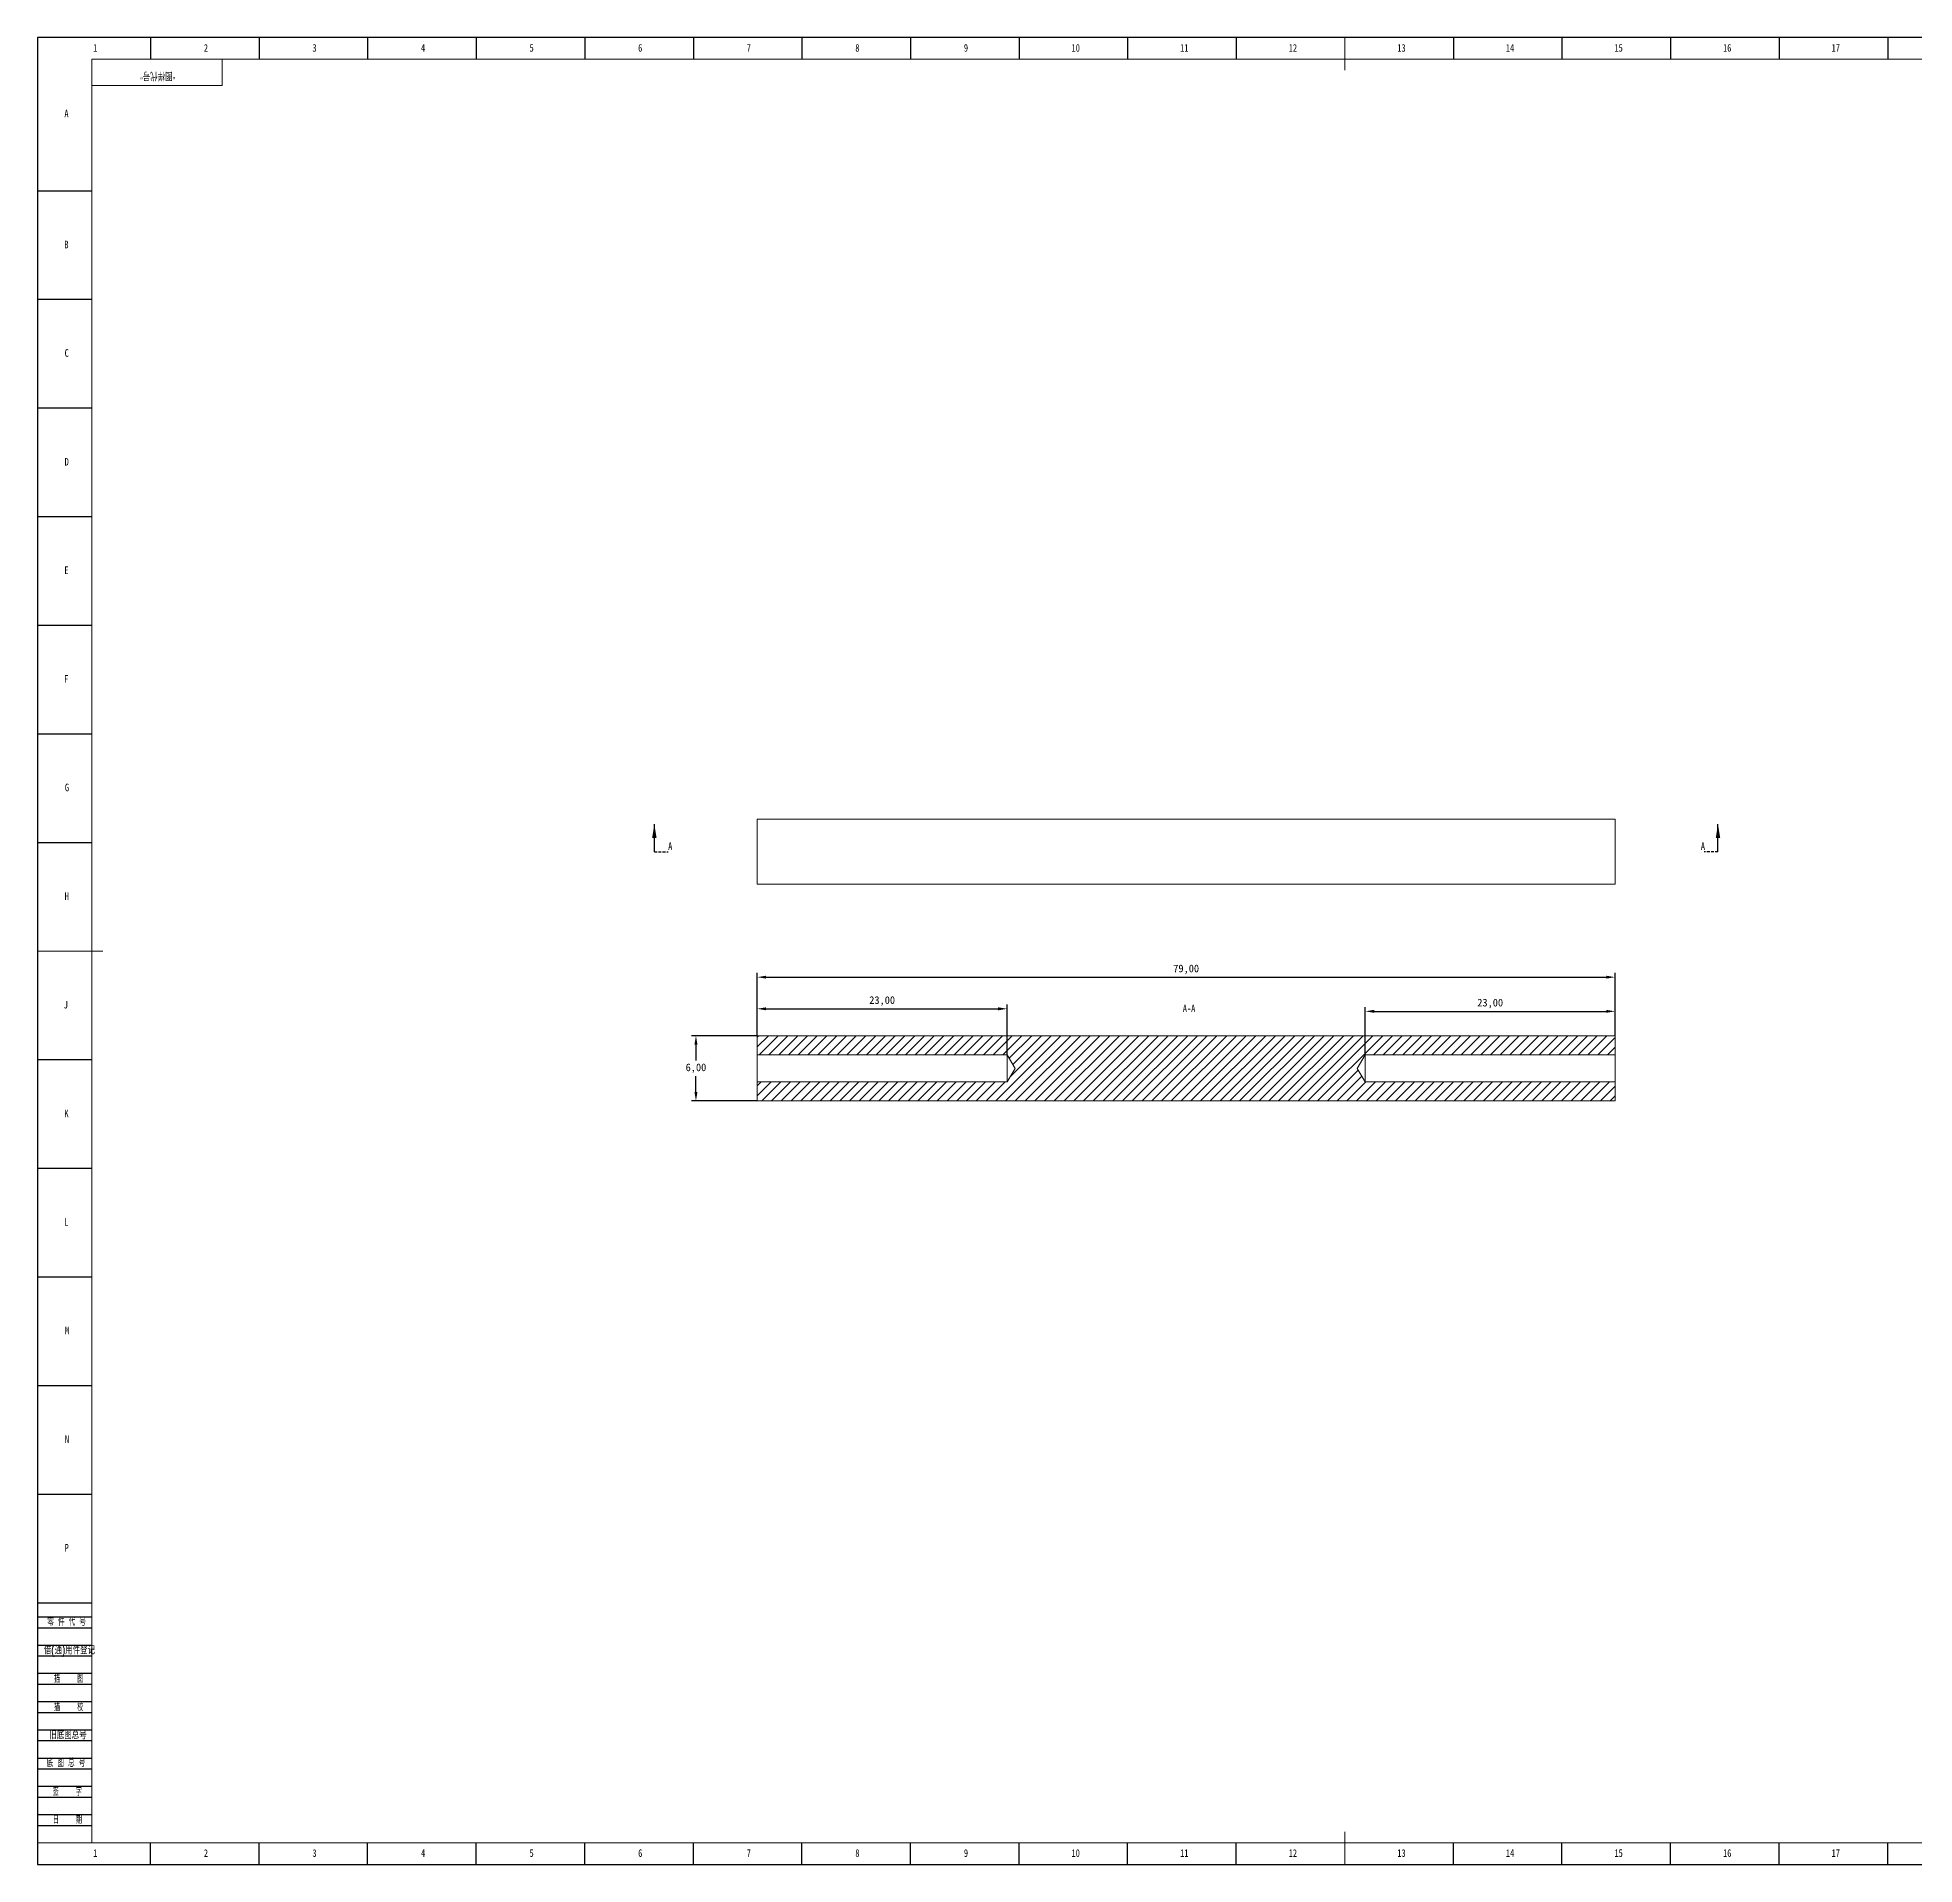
# Model space of a CAD drawing. Header units: millimetres. Extents: x 0 to 1713, y 0 to 841.
# Drawn here: x 0 to 864, y 0 to 841 of the extents above; entities that cross this region are included whole.
import ezdxf

# ---------------------------------------------------------------- set-up
doc = ezdxf.new("R2010")
doc.units = ezdxf.units.MM
doc.header["$PDSIZE"] = -1
doc.linetypes.add('HIDDEN', pattern=[1.905, 1.27, -0.635])
for name, color, linetype in [('10', 7, 'Continuous'), ('5', 7, 'Continuous'), ('9', 7, 'Continuous'), ('SLD-0', 7, 'Continuous')]:
    doc.layers.add(name, color=color, linetype=linetype)
doc.styles.add('SLDTEXTSTYLE0', font='TXT', dxfattribs={"width": 0.7, "bigfont": 'bigfont'})
doc.styles.add('SLDTEXTSTYLE2', font='TXT', dxfattribs={"width": 0.614286, "bigfont": 'bigfont'})
doc.styles.add('SLDTEXTSTYLE4', font='TXT', dxfattribs={"width": 0.566667, "bigfont": 'bigfont'})
doc.styles.add('SLDTEXTSTYLE5', font='TXT', dxfattribs={"width": 0.7})
doc.dimstyles.new('ISO-25', dxfattribs={"dimtxt": 2.5, "dimasz": 2.5, "dimexe": 1.25, "dimexo": 0.625, "dimtad": 1, "dimtxsty": 'Standard', "dimcen": 2.5, "dimadec": 0, "dimazin": 0, "dimtfac": 1, "dimtmove": 0, "dimatfit": 3, "dimfxl": 1, "dimarcsym": 0})

# ---------------------------------------------------------------- blocks, each defined once
blk = doc.blocks.new('*D27')
at = {"color": 0, "lineweight": -2, "transparency": 16777216}
for p, q in [((331.44, 381.48), (301.2, 381.48)), ((303.2, 377.4), (303.2, 370.05)), ((303.2, 355.56), (303.2, 362.92)), ((331.44, 351.48), (301.2, 351.48))]:
    blk.add_line(p, q, dxfattribs=at)
at = {"color": 0, "transparency": 16777216}
for points in [[(302.52, 377.4), (303.88, 377.4), (303.2, 381.48)], [(302.52, 355.56), (303.88, 355.56), (303.2, 351.48)]]:
    blk.add_solid(points, dxfattribs=at)
at = {"layer": 'Defpoints', "color": 0, "transparency": 16777216}
for p in [(303.2, 381.48), (331.44, 381.48), (331.44, 351.48)]:
    blk.add_point(p, dxfattribs=at)
at = {"color": 0, "transparency": 16777216, "insert": (303.2, 366.48), "char_height": 3.5, "attachment_point": 5}
blk.add_mtext('6,00', dxfattribs=at)
blk = doc.blocks.new('*D28')
at = {"color": 0, "lineweight": -2, "transparency": 16777216}
for p, q in [((331.44, 381.48), (331.44, 410.46)), ((335.52, 408.46), (722.36, 408.46)), ((726.44, 381.48), (726.44, 410.46))]:
    blk.add_line(p, q, dxfattribs=at)
at = {"color": 0, "transparency": 16777216}
for points in [[(335.52, 409.14), (335.52, 407.78), (331.44, 408.46)], [(722.36, 409.14), (722.36, 407.78), (726.44, 408.46)]]:
    blk.add_solid(points, dxfattribs=at)
at = {"layer": 'Defpoints', "color": 0, "transparency": 16777216}
for p in [(726.44, 408.46), (331.44, 381.48), (726.44, 381.48)]:
    blk.add_point(p, dxfattribs=at)
at = {"color": 0, "transparency": 16777216, "insert": (528.94, 412.02), "char_height": 3.5, "attachment_point": 5}
blk.add_mtext('79,00', dxfattribs=at)
blk = doc.blocks.new('*D29')
at = {"color": 0, "lineweight": -2, "transparency": 16777216}
for p, q in [((331.44, 381.48), (331.44, 395.89)), ((335.52, 393.89), (442.36, 393.89)), ((446.44, 372.73), (446.44, 395.89))]:
    blk.add_line(p, q, dxfattribs=at)
at = {"color": 0, "transparency": 16777216}
for points in [[(335.52, 394.57), (335.52, 393.21), (331.44, 393.89)], [(442.36, 394.57), (442.36, 393.21), (446.44, 393.89)]]:
    blk.add_solid(points, dxfattribs=at)
at = {"layer": 'Defpoints', "color": 0, "transparency": 16777216}
for p in [(446.44, 393.89), (331.44, 381.48), (446.44, 372.73)]:
    blk.add_point(p, dxfattribs=at)
at = {"color": 0, "transparency": 16777216, "insert": (388.94, 397.45), "char_height": 3.5, "attachment_point": 5}
blk.add_mtext('23,00', dxfattribs=at)
blk = doc.blocks.new('*D30')
at = {"color": 0, "lineweight": -2, "transparency": 16777216}
for p, q in [((611.44, 372.73), (611.44, 394.72)), ((615.52, 392.72), (722.36, 392.72)), ((726.44, 381.48), (726.44, 394.72))]:
    blk.add_line(p, q, dxfattribs=at)
at = {"color": 0, "transparency": 16777216}
for points in [[(615.52, 393.4), (615.52, 392.04), (611.44, 392.72)], [(722.36, 393.4), (722.36, 392.04), (726.44, 392.72)]]:
    blk.add_solid(points, dxfattribs=at)
at = {"layer": 'Defpoints', "color": 0, "transparency": 16777216}
for p in [(726.44, 392.72), (726.44, 381.48), (611.44, 372.73)]:
    blk.add_point(p, dxfattribs=at)
at = {"color": 0, "transparency": 16777216, "insert": (668.94, 396.28), "char_height": 3.5, "attachment_point": 5}
blk.add_mtext('23,00', dxfattribs=at)

msp = doc.modelspace()

# ---------------------------------------------------------------- hatches: boundary and pattern name
at = {"linetype": 'Continuous', "lineweight": 0}
h = msp.add_hatch(dxfattribs=at)
h.set_pattern_fill('ANSI31', angle=3e-322, style=0)
h.paths.add_polyline_path([(331.44, 360.232), (331.44, 351.482), (726.44, 351.482), (726.44, 360.232), (611.44, 360.232), (607.685, 366.482), (611.44, 372.732), (726.44, 372.732), (726.44, 381.482), (331.44, 381.482), (331.44, 372.732), (446.44, 372.732), (450.195, 366.482), (446.44, 360.232)], flags=0)

# ---------------------------------------------------------------- linework, layer by layer
at = {"color": 7, "linetype": 'Continuous', "lineweight": 30}
for p, q in [((284.04, 466.207), (284.04, 478.907)), ((773.84, 466.207), (773.84, 478.907))]:
    msp.add_line(p, q, dxfattribs=at)
at = {"color": 7, "linetype": 'Continuous', "lineweight": 15}
for p, q in [((726.44, 481.207), (331.44, 481.207)), ((331.44, 481.207), (331.44, 451.207)), ((726.44, 451.207), (726.44, 481.207)), ((331.44, 451.207), (726.44, 451.207)), ((331.44, 372.732), (331.44, 381.482)), ((331.44, 381.482), (726.44, 381.482)), ((726.44, 372.732), (726.44, 381.482)), ((331.44, 372.732), (446.44, 372.732)), ((331.44, 360.232), (331.44, 372.732)), ((446.44, 372.732), (450.195, 366.482)), ((446.44, 372.732), (446.44, 360.232)), ((607.685, 366.482), (611.44, 372.732)), ((611.44, 372.732), (726.44, 372.732)), ((611.44, 360.232), (611.44, 372.732)), ((726.44, 360.232), (726.44, 372.732)), ((450.195, 366.482), (446.44, 360.232)), ((611.44, 360.232), (607.685, 366.482)), ((446.44, 360.232), (331.44, 360.232)), ((331.44, 351.482), (331.44, 360.232)), ((726.44, 360.232), (611.44, 360.232)), ((726.44, 351.482), (726.44, 360.232)), ((726.44, 351.482), (331.44, 351.482))]:
    msp.add_line(p, q, dxfattribs=at)
at = {"color": 7, "linetype": 'HIDDEN', "lineweight": 30}
for p, q in [((284.04, 466.207), (290.39, 466.207)), ((773.84, 466.207), (767.49, 466.207))]:
    msp.add_line(p, q, dxfattribs=at)
at = {"color": 7, "linetype": 'Continuous', "lineweight": 30}
for points in [[(284.04, 478.907), (283.024, 472.557), (285.056, 472.557)], [(773.84, 478.907), (772.824, 472.557), (774.856, 472.557)]]:
    msp.add_solid(points, dxfattribs=at)
at = {"layer": '5', "color": 7}
for p, q in [((1189, 841), (0, 841)), ((0, 841), (0, 0)), ((0, 114), (25, 114)), ((0, 109), (25, 109)), ((0, 101), (25, 101)), ((0, 96), (25, 96)), ((0, 88), (25, 88)), ((0, 83), (25, 83)), ((0, 75), (25, 75)), ((0, 70), (25, 70)), ((0, 62), (25, 62)), ((0, 57), (25, 57)), ((0, 49), (25, 49)), ((0, 44), (25, 44)), ((0, 36), (25, 36)), ((0, 31), (25, 31)), ((0, 23), (25, 23)), ((0, 18), (25, 18)), ((0, 0), (1189, 0))]:
    msp.add_line(p, q, dxfattribs=at)
at = {"layer": '5'}
for p, q in [((52, 841), (52, 831.05)), ((102, 841), (102, 831.05)), ((152, 841), (152, 831.05)), ((202, 841), (202, 831.05)), ((252, 841), (252, 831.05)), ((302, 841), (302, 831.05)), ((352, 841), (352, 831.05)), ((402, 841), (402, 831.05)), ((452, 841), (452, 831.05)), ((502, 841), (502, 831.05)), ((552, 841), (552, 831.05)), ((652, 841), (652, 831.05)), ((702, 841), (702, 831.05)), ((752, 841), (752, 831.05)), ((802, 841), (802, 831.05)), ((852, 841), (852, 831.05)), ((0, 770.5), (25, 770.5)), ((0, 720.5), (25, 720.5)), ((0, 670.5), (25, 670.5)), ((0, 620.5), (25, 620.5)), ((0, 570.5), (25, 570.5)), ((0, 520.5), (25, 520.5)), ((0, 470.5), (25, 470.5)), ((0, 370.5), (25, 370.5)), ((0, 320.5), (25, 320.5)), ((0, 270.5), (25, 270.5)), ((0, 220.5), (25, 220.5)), ((0, 170.5), (25, 170.5)), ((0, 120.5), (25, 120.5)), ((52, 0), (52, 10)), ((102, 0), (102, 10)), ((152, 0), (152, 10)), ((202, 0), (202, 10)), ((252, 0), (252, 10)), ((302, 0), (302, 10)), ((352, 0), (352, 10)), ((402, 0), (402, 10)), ((452, 0), (452, 10)), ((502, 0), (502, 10)), ((552, 0), (552, 10)), ((652, 0), (652, 10)), ((702, 0), (702, 10)), ((752, 0), (752, 10)), ((802, 0), (802, 10)), ((852, 0), (852, 10))]:
    msp.add_line(p, q, dxfattribs=at)
at = {"layer": '5', "lineweight": 15}
for p, q in [((602, 841), (602, 826)), ((0, 420.5), (30, 420.5)), ((602, 0), (602, 15))]:
    msp.add_line(p, q, dxfattribs=at)
at = {"layer": '5', "color": 7, "lineweight": 15}
for p, q in [((1179, 831.05), (25, 831.05)), ((25, 831.05), (25, 10)), ((85, 819), (85, 831)), ((25, 819), (85, 819)), ((0, 10), (1179, 10))]:
    msp.add_line(p, q, dxfattribs=at)

# ---------------------------------------------------------------- texts
at = {"color": 7, "linetype": 'Continuous', "char_height": 3.5, "attachment_point": 1, "style": 'SLDTEXTSTYLE5'}
for insert in [(290.39, 470.547), (765.957, 470.547)]:
    msp.add_mtext('A', dxfattribs=dict(at, insert=insert))
at = {"layer": '10', "char_height": 3.5, "attachment_point": 2, "style": 'SLDTEXTSTYLE5'}
for s, insert in [('1', (26.544, 837.988)), ('2', (77.544, 837.988)), ('3', (127.544, 837.988)), ('4', (177.544, 837.988)), ('5', (227.544, 837.988)), ('6', (277.547, 837.988)), ('7', (327.547, 837.988)), ('8', (377.547, 837.988)), ('9', (427.547, 837.988)), ('10', (478.089, 837.988)), ('11', (528.089, 837.988)), ('12', (578.089, 837.988)), ('13', (628.089, 837.988)), ('14', (678.089, 837.988)), ('15', (728.089, 837.988)), ('16', (778.091, 837.988)), ('17', (828.091, 837.988)), ('A', (13.32, 807.738)), ('B', (13.32, 747.488)), ('C', (13.427, 697.541)), ('D', (13.43, 647.488)), ('E', (13.318, 597.541)), ('F', (13.224, 547.488)), ('G', (13.539, 497.541)), ('H', (13.43, 447.488)), ('J', (13.015, 397.541)), ('A-A', (530.267, 395.869)), ('K', (13.32, 347.488)), ('L', (13.181, 297.541)), ('M', (13.597, 247.488)), ('N', (13.549, 197.541)), ('P', (13.444, 147.488)), ('1', (26.544, 6.988)), ('2', (77.544, 6.988)), ('3', (127.544, 6.988)), ('4', (177.544, 6.988)), ('5', (227.544, 6.988)), ('6', (277.547, 6.988)), ('7', (327.547, 6.988)), ('8', (377.547, 6.988)), ('9', (427.547, 6.988)), ('10', (478.089, 6.988)), ('11', (528.089, 6.988)), ('12', (578.089, 6.988)), ('13', (628.089, 6.988)), ('14', (678.089, 6.988)), ('15', (728.089, 6.988)), ('16', (778.091, 6.988)), ('17', (828.091, 6.988))]:
    msp.add_mtext(s, dxfattribs=dict(at, insert=insert))
at = {"layer": '9', "color": 7, "char_height": 3.5}
for s, insert, attachment_point, style in [('零 件 代 号', (4.482, 113.36), 1, 'SLDTEXTSTYLE2'), ('借(通)用件登记', (2.933, 100.276), 1, 'SLDTEXTSTYLE0'), ('描    图', (14.352, 87.176), 2, 'SLDTEXTSTYLE4'), ('描    校', (14.319, 74.137), 2, 'SLDTEXTSTYLE4'), ('旧底图总号', (5.459, 61.201), 1, 'SLDTEXTSTYLE0'), ('底 图 总 号', (4.212, 48.433), 1, 'SLDTEXTSTYLE2'), ('签    字', (13.706, 35.193), 2, 'SLDTEXTSTYLE4'), ('日    期', (13.783, 22.233), 2, 'SLDTEXTSTYLE4')]:
    msp.add_mtext(s, dxfattribs=dict(at, insert=insert, attachment_point=attachment_point, style=style))
at = {"layer": 'SLD-0', "insert": (55.32, 821.738), "char_height": 3.5, "attachment_point": 2, "rotation": 180, "style": 'SLDTEXTSTYLE0'}
msp.add_mtext('“图样代号”', dxfattribs=at)

# ---------------------------------------------------------------- dimensions: what is measured, and where the dimension line sits
for base, p1, p2, picture, middle in [((726.44, 408.455), (331.44, 381.482), (726.44, 381.482), '*D28', (528.94, 412.021)), ((446.44, 393.888), (331.44, 381.482), (446.44, 372.732), '*D29', (388.94, 397.454)), ((726.44, 392.716), (611.44, 372.732), (726.44, 381.482), '*D30', (668.94, 396.282))]:
    dim = msp.add_linear_dim(base=base, p1=p1, p2=p2, dimstyle='ISO-25', override={"dimtxt": 3.5, "dimasz": 4.08, "dimexe": 2, "dimexo": 0, "dimgap": 1.524, "dimtih": 1, "dimtoh": 1, "dimlfac": 0.2, "dimzin": 0, "dimadec": 2, "dimtzin": 0})
    dim.commit()
    dim.dimension.update_dxf_attribs({"geometry": picture, "text_midpoint": middle})
dim = msp.add_linear_dim(base=(303.197, 381.482), p1=(331.44, 351.482), p2=(331.44, 381.482), angle=90, dimstyle='ISO-25', override={"dimtxt": 3.5, "dimasz": 4.08, "dimexe": 2, "dimexo": 0, "dimgap": 1.524, "dimtih": 1, "dimtoh": 1, "dimlfac": 0.2, "dimzin": 0, "dimadec": 2, "dimtzin": 0})
dim.commit()
dim.dimension.update_dxf_attribs({"geometry": '*D27', "text_midpoint": (303.197, 366.482)})

doc.saveas('drawing.dxf')
